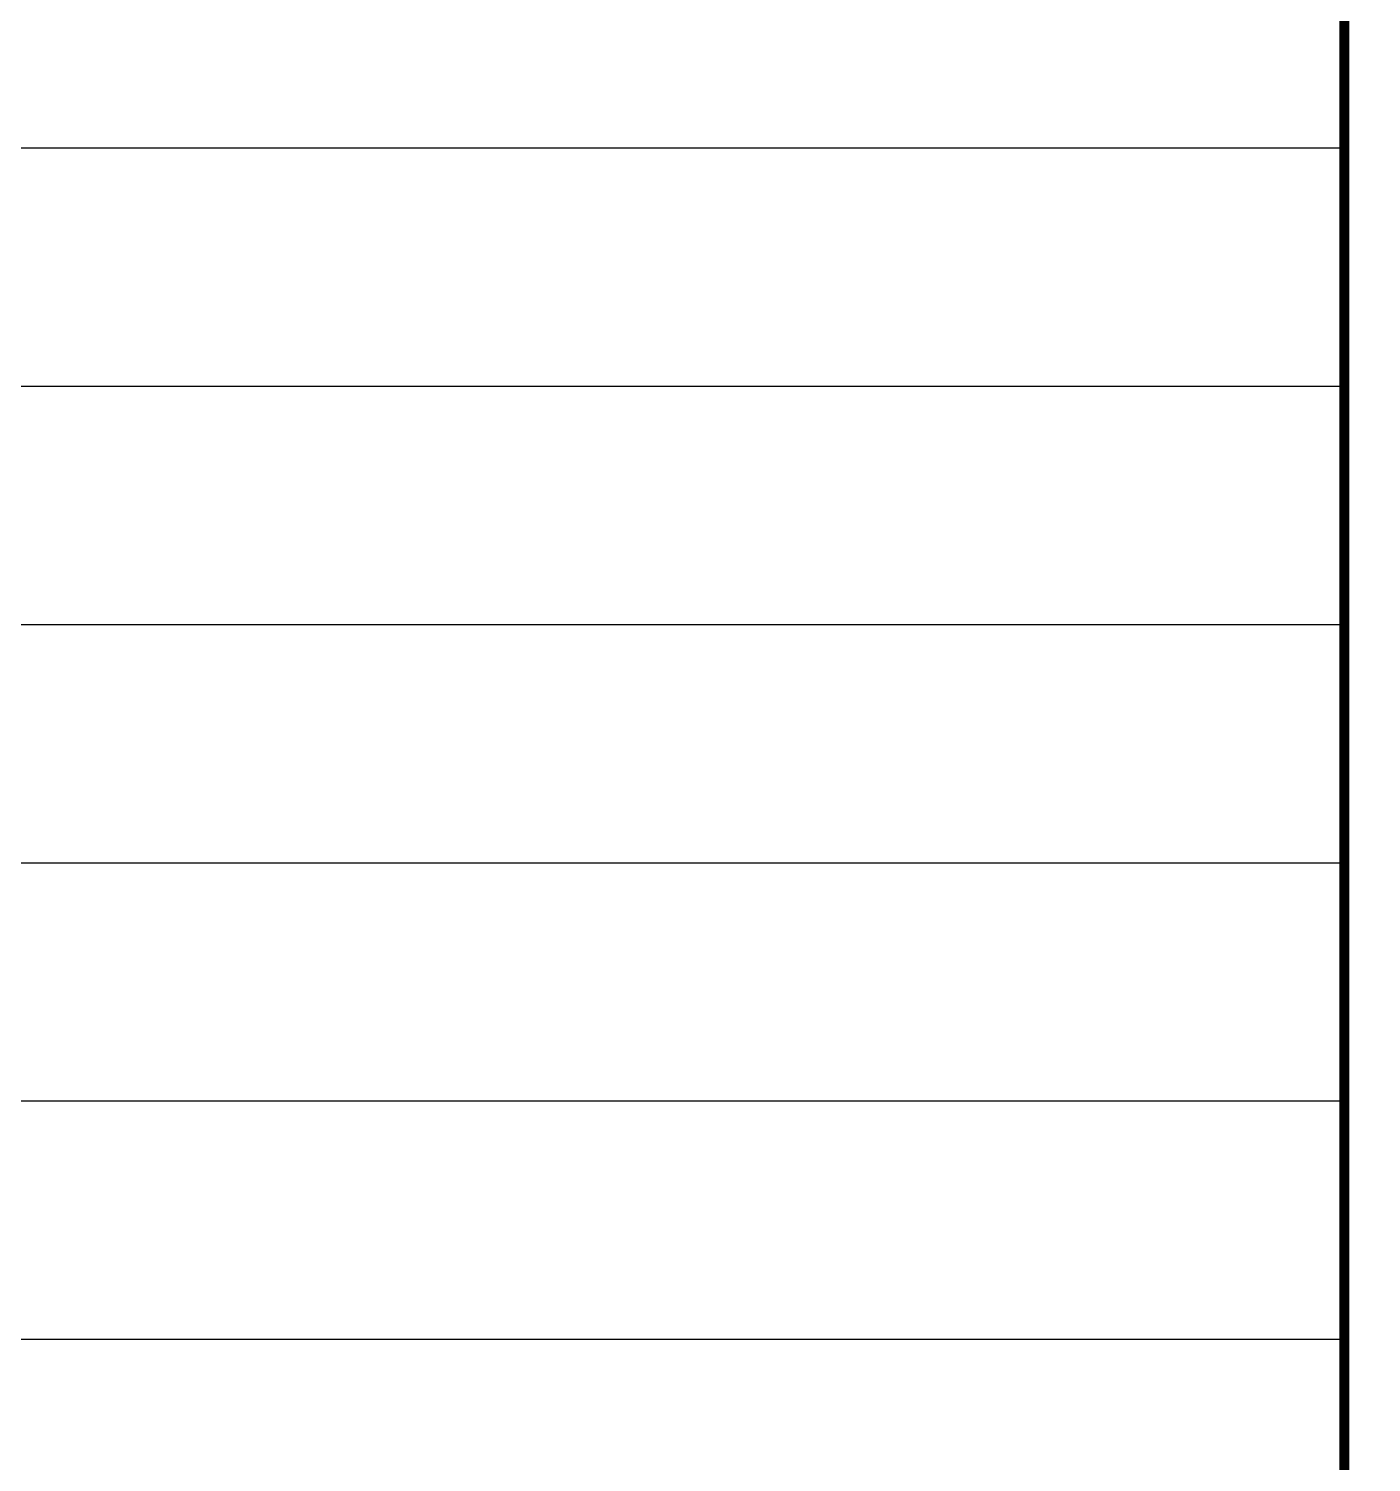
# Model space of a CAD drawing. Extents: x 332286 to 1463507, y -720758 to 86974.
# Drawn here: x 882639 to 889402, y -410701 to -403481 of the extents above; entities that cross this region are included whole.
import ezdxf

# ---------------------------------------------------------------- set-up
doc = ezdxf.new("R2010")
doc.units = 0
doc.header["$LTSCALE"] = 1000
doc.header["$MEASUREMENT"] = 0
doc.layers.get('0').update_dxf_attribs({"linetype": 'CONTINUOUS'})
doc.layers.get('Defpoints').update_dxf_attribs({"linetype": 'CONTINUOUS'})
doc.layers.add('SHEET_LINE', color=6, linetype='CONTINUOUS')

# ---------------------------------------------------------------- blocks, each defined once
blk = doc.blocks.new('X-104 9#平面绑定$0$图签信息')
at = {"const_width": 0.5}
blk.add_lwpolyline([(-65, 0), (0, 0), (0, 500.5), (-65, 500.5)], close=True, dxfattribs=at)
blk = doc.blocks.new('X-104 9#平面绑定$0$图签-A1')
blk.add_blockref('X-104 9#平面绑定$0$图签信息', (0, 0))

msp = doc.modelspace()

# ---------------------------------------------------------------- linework, layer by layer
at = {"layer": 'Defpoints'}
for p, q in [((794166.1, -404081.3), (889266.1, -404081.3)), ((794166.1, -405281.3), (889266.1, -405281.3)), ((794166.1, -406481.3), (889266.1, -406481.3)), ((794166.1, -407681.3), (889266.1, -407681.3)), ((794166.1, -408881.3), (889266.1, -408881.3)), ((794166.1, -410081.3), (889266.1, -410081.3))]:
    msp.add_line(p, q, dxfattribs=at)
at = {"layer": 'SHEET_LINE', "const_width": 50}
msp.add_lwpolyline([(889266.1, -363336.2), (794166.1, -363336.2), (794166.1, -420736.2), (889266.1, -420736.2)], close=True, dxfattribs=at)

# ---------------------------------------------------------------- block references
at = {"xscale": 100, "yscale": 100, "zscale": 100}
msp.add_blockref('X-104 9#平面绑定$0$图签-A1', (895766.1, -420736.2), dxfattribs=at)

doc.saveas('drawing.dxf')
